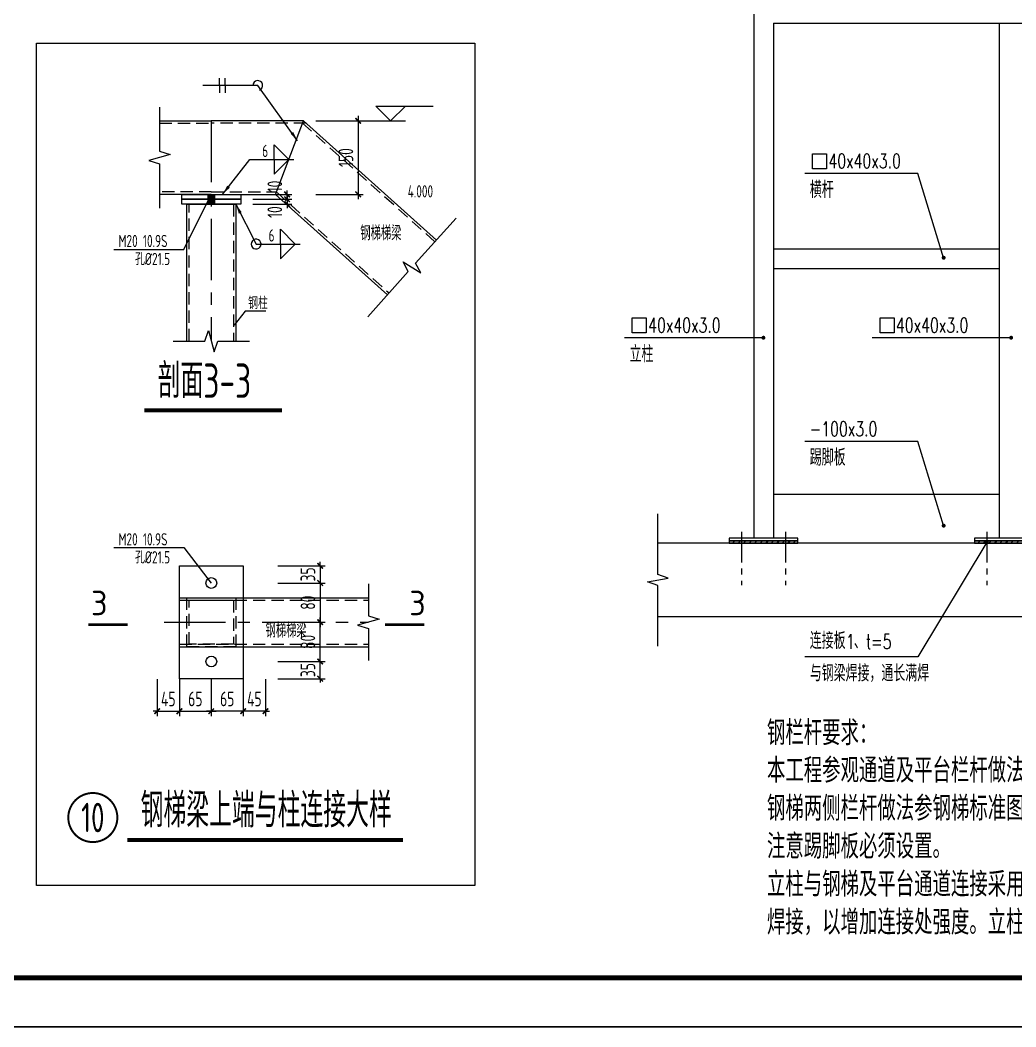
# Model space of a CAD drawing. Extents: x 498328 to 716449, y -893371 to -467753.
# Drawn here: x 562363 to 582661, y -821882 to -801362 of the extents above; entities that cross this region are included whole.
import ezdxf
from ezdxf.enums import TextEntityAlignment as Align

# ---------------------------------------------------------------- set-up
doc = ezdxf.new("R2010")
doc.units = 0
doc.header["$LTSCALE"] = 1000
doc.header["$PDMODE"] = 35
doc.header["$PDSIZE"] = 20
doc.linetypes.add('2', pattern=[0.375, 0.25, -0.125])
doc.linetypes.add('CENTER', pattern=[2, 1.25, -0.25, 0.25, -0.25])
doc.layers.get('0').update_dxf_attribs({"linetype": 'CONTINUOUS'})
doc.layers.get('Defpoints').update_dxf_attribs({"linetype": 'CONTINUOUS'})
for name, color, linetype in [('-L-02', 2, 'CONTINUOUS'), ('1轮廓实线层', 7, 'CONTINUOUS'), ('AXIS', 251, 'CENTER'), ('DIM', 3, 'CONTINUOUS'), ('DIM_LEAD', 3, 'CONTINUOUS'), ('DIM_SYMB', 3, 'CONTINUOUS'), ('PUB_TEXT', 7, 'CONTINUOUS'), ('PUB_TITLE', 4, 'CONTINUOUS'), ('SD_NAME_TOPC', 7, 'CONTINUOUS'), ('STGJ_BOLT_THIN', 9, 'CONTINUOUS'), ('STXT_HF', 7, 'CONTINUOUS'), ('THICK', 6, 'CONTINUOUS'), ('THIN', 7, 'CONTINUOUS'), ('焊缝', 1, 'CONTINUOUS'), ('设备基础', 2, 'CONTINUOUS')]:
    doc.layers.add(name, color=color, linetype=linetype)
doc.layers.add('STXT_HF_TEXT', color=7, linetype='CONTINUOUS', lineweight=0)
doc.layers.add('钢梁', color=141, linetype='CONTINUOUS', lineweight=18)
doc.layers.add('yichutu', color=7, linetype='CONTINUOUS', true_color=0xffffff, plot=False)
doc.styles.add('_TCH_DIM', font='SIMPLEX', dxfattribs={"bigfont": 'GBCBIG'})
doc.styles.add('HZTXT', font='txt.shx', dxfattribs={"bigfont": 'HZTXT'})
doc.styles.get("Standard").update_dxf_attribs({"font": 'txt', "width": 0.75})
doc.styles.add('TSSD-REIN', font='tssdeng.shx', dxfattribs={"width": 0.7, "bigfont": 'tssdchn.shx'})
doc.styles.add('TSSD_DIMENSION', font='Tssdeng.shx', dxfattribs={"width": 0.7, "bigfont": 'hztxt.shx'})
doc.styles.add('TSSD_LABEL', font='Tssdeng.shx', dxfattribs={"width": 0.7, "bigfont": 'hztxt.shx'})
doc.styles.add('TSSD_NUM', font='Tssdeng.shx', dxfattribs={"width": 0.7, "bigfont": 'hztxt.shx'})
doc.styles.add('TSSD_REIN', font='Tssdeng.shx', dxfattribs={"width": 0.7, "bigfont": 'hztxt.shx'})
doc.dimstyles.new('TSSD_10_100', dxfattribs={"dimtxt": 300, "dimasz": 80, "dimexe": 100, "dimexo": 250, "dimgap": 100, "dimtad": 1, "dimdec": 0, "dimlfac": 0.1, "dimzin": 0, "dimdsep": 46, "dimtxsty": 'TSSD_DIMENSION', "dimblk": 'ARCHTICK', "dimcen": 0, "dimdle": 100, "dimclrt": 7, "dimadec": 0, "dimazin": 0, "dimtfac": 1, "dimtdec": 0, "dimtix": 1, "dimtmove": 2, "dimatfit": 3, "dimldrblk": 'ARCHTICK', "dimfxl": 0, "dimtolj": 1, "dimtzin": 0, "dimarcsym": 0})
doc.dimstyles.new('TSSD_LEADER_STYLE_200.0', dxfattribs={"dimtxt": 0.18, "dimasz": 200, "dimexe": 0.18, "dimexo": 0.0625, "dimgap": 0.09, "dimtad": 0, "dimtih": 1, "dimtoh": 1, "dimdec": 4, "dimzin": 0, "dimdsep": 46, "dimtxsty": 'Standard', "dimcen": 0.09, "dimadec": 0, "dimazin": 0, "dimtfac": 1, "dimtdec": 4, "dimtofl": 0, "dimtmove": 0, "dimatfit": 3, "dimfxl": 0, "dimtolj": 1, "dimtzin": 0, "dimarcsym": 0})

# ---------------------------------------------------------------- blocks, each defined once
blk = doc.blocks.new('_ARCHTICK')
at = {"color": 0, "const_width": 0.4}
blk.add_lwpolyline([(-0.71, -0.71), (0.71, 0.71)], dxfattribs=at)
blk = doc.blocks.new('*D392')
at = {"layer": 'Defpoints', "color": 0, "transparency": 16777216}
for p in [(568140, -803413), (568140, -804913), (569254, -804913)]:
    blk.add_point(p, dxfattribs=at)
at = {"layer": 'DIM', "color": 0, "lineweight": -2, "transparency": 16777216}
for p, q in [((569254, -803313), (569254, -805013)), ((568390, -803413), (569354, -803413)), ((568390, -804913), (569354, -804913))]:
    blk.add_line(p, q, dxfattribs=at)
at = {"layer": 'DIM', "color": 0, "lineweight": -2, "transparency": 16777216, "xscale": 80, "yscale": 80, "zscale": 80}
for p, rotation in [((569254, -803413), 90), ((569254, -804913), 270)]:
    blk.add_blockref('_ARCHTICK', p, dxfattribs=dict(at, rotation=rotation))
at = {"layer": 'DIM', "color": 7, "transparency": 16777216, "insert": (569004, -804163), "char_height": 300, "attachment_point": 5, "rotation": 90, "style": 'TSSD_DIMENSION'}
blk.add_mtext('\\A1;150', dxfattribs=at)
blk = doc.blocks.new('*D393')
at = {"layer": 'Defpoints', "color": 0, "transparency": 16777216}
for p in [(566860, -805013), (566860, -805113), (567805, -805113)]:
    blk.add_point(p, dxfattribs=at)
at = {"layer": 'DIM', "color": 0, "lineweight": -2, "transparency": 16777216}
for p, q in [((567110, -805013), (567905, -805013)), ((567805, -805013), (567805, -804933)), ((567805, -805013), (567805, -805113)), ((567110, -805113), (567905, -805113)), ((567805, -805113), (567805, -805193))]:
    blk.add_line(p, q, dxfattribs=at)
at = {"layer": 'DIM', "color": 0, "lineweight": -2, "transparency": 16777216, "xscale": 80, "yscale": 80, "zscale": 80}
for p, rotation in [((567805, -805013), 270), ((567805, -805113), 90)]:
    blk.add_blockref('_ARCHTICK', p, dxfattribs=dict(at, rotation=rotation))
at = {"layer": 'DIM', "color": 7, "transparency": 16777216, "insert": (567555, -805274), "char_height": 300, "attachment_point": 5, "rotation": 90, "style": 'TSSD_DIMENSION'}
blk.add_mtext('\\A1;10', dxfattribs=at)
blk = doc.blocks.new('*D394')
at = {"layer": 'Defpoints', "color": 0, "transparency": 16777216}
for p in [(567365, -812835), (567365, -813635), (568479, -813635)]:
    blk.add_point(p, dxfattribs=at)
at = {"layer": 'DIM', "color": 0, "lineweight": -2, "transparency": 16777216}
for p, q in [((568479, -812735), (568479, -813735)), ((567615, -812835), (568579, -812835)), ((567615, -813635), (568579, -813635))]:
    blk.add_line(p, q, dxfattribs=at)
at = {"layer": 'DIM', "color": 0, "lineweight": -2, "transparency": 16777216, "xscale": 80, "yscale": 80, "zscale": 80}
for p, rotation in [((568479, -812835), 90), ((568479, -813635), 270)]:
    blk.add_blockref('_ARCHTICK', p, dxfattribs=dict(at, rotation=rotation))
at = {"layer": 'DIM', "color": 7, "transparency": 16777216, "insert": (568229, -813235), "char_height": 300, "attachment_point": 5, "rotation": 90, "style": 'TSSD_DIMENSION'}
blk.add_mtext('\\A1;80', dxfattribs=at)
blk = doc.blocks.new('*D395')
at = {"layer": 'Defpoints', "color": 0, "transparency": 16777216}
for p in [(567365, -813635), (568479, -813635), (567365, -814435)]:
    blk.add_point(p, dxfattribs=at)
at = {"layer": 'DIM', "color": 0, "lineweight": -2, "transparency": 16777216}
for p, q in [((567615, -813635), (568579, -813635)), ((568479, -814535), (568479, -813535)), ((567615, -814435), (568579, -814435))]:
    blk.add_line(p, q, dxfattribs=at)
at = {"layer": 'DIM', "color": 0, "lineweight": -2, "transparency": 16777216, "xscale": 80, "yscale": 80, "zscale": 80}
for p, rotation in [((568479, -813635), 90), ((568479, -814435), 270)]:
    blk.add_blockref('_ARCHTICK', p, dxfattribs=dict(at, rotation=rotation))
at = {"layer": 'DIM', "color": 7, "transparency": 16777216, "insert": (568229, -814035), "char_height": 300, "attachment_point": 5, "rotation": 90, "style": 'TSSD_DIMENSION'}
blk.add_mtext('\\A1;80', dxfattribs=at)
blk = doc.blocks.new('*D396')
at = {"layer": 'Defpoints', "color": 0, "transparency": 16777216}
for p in [(565610, -814545), (566260, -814545), (566260, -815448)]:
    blk.add_point(p, dxfattribs=at)
at = {"layer": 'DIM', "color": 0, "lineweight": -2, "transparency": 16777216}
for p, q in [((565610, -814795), (565610, -815548)), ((566260, -814795), (566260, -815548)), ((565510, -815448), (566360, -815448))]:
    blk.add_line(p, q, dxfattribs=at)
at = {"layer": 'DIM', "color": 0, "lineweight": -2, "transparency": 16777216, "xscale": 80, "yscale": 80, "zscale": 80, "rotation": 180}
blk.add_blockref('_ARCHTICK', (565610, -815448), dxfattribs=at)
at = {"layer": 'DIM', "color": 0, "lineweight": -2, "transparency": 16777216, "xscale": 80, "yscale": 80, "zscale": 80}
blk.add_blockref('_ARCHTICK', (566260, -815448), dxfattribs=at)
at = {"layer": 'DIM', "color": 7, "transparency": 16777216, "insert": (565935, -815198), "char_height": 300, "attachment_point": 5, "style": 'TSSD_DIMENSION'}
blk.add_mtext('\\A1;65', dxfattribs=at)
blk = doc.blocks.new('*D397')
at = {"layer": 'Defpoints', "color": 0, "transparency": 16777216}
for p in [(566260, -814545), (566910, -814545), (566260, -815448)]:
    blk.add_point(p, dxfattribs=at)
at = {"layer": 'DIM', "color": 0, "lineweight": -2, "transparency": 16777216}
for p, q in [((566260, -814795), (566260, -815548)), ((566910, -814795), (566910, -815548)), ((567010, -815448), (566160, -815448))]:
    blk.add_line(p, q, dxfattribs=at)
at = {"layer": 'DIM', "color": 0, "lineweight": -2, "transparency": 16777216, "xscale": 80, "yscale": 80, "zscale": 80, "rotation": 180}
blk.add_blockref('_ARCHTICK', (566260, -815448), dxfattribs=at)
at = {"layer": 'DIM', "color": 0, "lineweight": -2, "transparency": 16777216, "xscale": 80, "yscale": 80, "zscale": 80}
blk.add_blockref('_ARCHTICK', (566910, -815448), dxfattribs=at)
at = {"layer": 'DIM', "color": 7, "transparency": 16777216, "insert": (566585, -815198), "char_height": 300, "attachment_point": 5, "style": 'TSSD_DIMENSION'}
blk.add_mtext('\\A1;65', dxfattribs=at)
blk = doc.blocks.new('*D398')
at = {"layer": 'Defpoints', "color": 0, "transparency": 16777216}
for p in [(565156, -814545), (565610, -814545), (565610, -815448)]:
    blk.add_point(p, dxfattribs=at)
at = {"layer": 'DIM', "color": 0, "lineweight": -2, "transparency": 16777216}
for p, q in [((565156, -814795), (565156, -815548)), ((565610, -814795), (565610, -815548)), ((565156, -815448), (565076, -815448)), ((565156, -815448), (565610, -815448)), ((565610, -815448), (565690, -815448))]:
    blk.add_line(p, q, dxfattribs=at)
at = {"layer": 'DIM', "color": 0, "lineweight": -2, "transparency": 16777216, "xscale": 80, "yscale": 80, "zscale": 80}
blk.add_blockref('_ARCHTICK', (565156, -815448), dxfattribs=at)
at = {"layer": 'DIM', "color": 0, "lineweight": -2, "transparency": 16777216, "xscale": 80, "yscale": 80, "zscale": 80, "rotation": 180}
blk.add_blockref('_ARCHTICK', (565610, -815448), dxfattribs=at)
at = {"layer": 'DIM', "color": 7, "transparency": 16777216, "insert": (565383, -815198), "char_height": 300, "attachment_point": 5, "style": 'TSSD_DIMENSION'}
blk.add_mtext('\\A1;45', dxfattribs=at)
blk = doc.blocks.new('*D399')
at = {"layer": 'Defpoints', "color": 0, "transparency": 16777216}
for p in [(566910, -814545), (567365, -814545), (566910, -815448)]:
    blk.add_point(p, dxfattribs=at)
at = {"layer": 'DIM', "color": 0, "lineweight": -2, "transparency": 16777216}
for p, q in [((566910, -814795), (566910, -815548)), ((567365, -814795), (567365, -815548)), ((566910, -815448), (566830, -815448)), ((567365, -815448), (566910, -815448)), ((567365, -815448), (567445, -815448))]:
    blk.add_line(p, q, dxfattribs=at)
at = {"layer": 'DIM', "color": 0, "lineweight": -2, "transparency": 16777216, "xscale": 80, "yscale": 80, "zscale": 80}
blk.add_blockref('_ARCHTICK', (566910, -815448), dxfattribs=at)
at = {"layer": 'DIM', "color": 0, "lineweight": -2, "transparency": 16777216, "xscale": 80, "yscale": 80, "zscale": 80, "rotation": 180}
blk.add_blockref('_ARCHTICK', (567365, -815448), dxfattribs=at)
at = {"layer": 'DIM', "color": 7, "transparency": 16777216, "insert": (567138, -815198), "char_height": 300, "attachment_point": 5, "style": 'TSSD_DIMENSION'}
blk.add_mtext('\\A1;45', dxfattribs=at)
blk = doc.blocks.new('*D400')
at = {"layer": 'Defpoints', "color": 0, "transparency": 16777216}
for p in [(567365, -812485), (567365, -812835), (568479, -812835)]:
    blk.add_point(p, dxfattribs=at)
at = {"layer": 'DIM', "color": 0, "lineweight": -2, "transparency": 16777216}
for p, q in [((568479, -812485), (568479, -812405)), ((567615, -812485), (568579, -812485)), ((568479, -812485), (568479, -812835)), ((567615, -812835), (568579, -812835)), ((568479, -812835), (568479, -812915))]:
    blk.add_line(p, q, dxfattribs=at)
at = {"layer": 'DIM', "color": 0, "lineweight": -2, "transparency": 16777216, "xscale": 80, "yscale": 80, "zscale": 80}
for p, rotation in [((568479, -812485), 270), ((568479, -812835), 90)]:
    blk.add_blockref('_ARCHTICK', p, dxfattribs=dict(at, rotation=rotation))
at = {"layer": 'DIM', "color": 7, "transparency": 16777216, "insert": (568229, -812660), "char_height": 300, "attachment_point": 5, "rotation": 90, "style": 'TSSD_DIMENSION'}
blk.add_mtext('\\A1;35', dxfattribs=at)
blk = doc.blocks.new('*D401')
at = {"layer": 'Defpoints', "color": 0, "transparency": 16777216}
for p in [(567365, -814435), (568479, -814435), (567365, -814785)]:
    blk.add_point(p, dxfattribs=at)
at = {"layer": 'DIM', "color": 0, "lineweight": -2, "transparency": 16777216}
for p, q in [((567615, -814435), (568579, -814435)), ((568479, -814435), (568479, -814355)), ((568479, -814785), (568479, -814435)), ((567615, -814785), (568579, -814785)), ((568479, -814785), (568479, -814865))]:
    blk.add_line(p, q, dxfattribs=at)
at = {"layer": 'DIM', "color": 0, "lineweight": -2, "transparency": 16777216, "xscale": 80, "yscale": 80, "zscale": 80}
for p, rotation in [((568479, -814435), 270), ((568479, -814785), 90)]:
    blk.add_blockref('_ARCHTICK', p, dxfattribs=dict(at, rotation=rotation))
at = {"layer": 'DIM', "color": 7, "transparency": 16777216, "insert": (568229, -814610), "char_height": 300, "attachment_point": 5, "rotation": 90, "style": 'TSSD_DIMENSION'}
blk.add_mtext('\\A1;35', dxfattribs=at)
blk = doc.blocks.new('TS_IDX1')
at = {"color": 0, "linetype": 'ByBlock', "const_width": 0.04}
blk.add_lwpolyline([(-0.5, 0, 1), (0.5, 0, 1)], format="xyb", close=True, dxfattribs=at)
at = {"color": 0, "linetype": 'ByBlock', "style": 'TSSD_NUM', "width": 0.7}
blk.add_attdef('A', text='', height=0.6, dxfattribs=at).set_placement((0, 0), align=Align.MIDDLE_CENTER)
blk = doc.blocks.new('_WELD004')
at = {"color": 0, "linetype": 'ByBlock'}
for p, q in [((0, 1), (1, 0)), ((0, 0), (0, 1))]:
    blk.add_line(p, q, dxfattribs=at)
blk = doc.blocks.new('*D402')
at = {"layer": 'Defpoints', "color": 0, "transparency": 16777216}
for p in [(566860, -804913), (566860, -805013), (567805, -805013)]:
    blk.add_point(p, dxfattribs=at)
at = {"layer": 'DIM', "color": 0, "lineweight": -2, "transparency": 16777216}
for p, q in [((567110, -804913), (567905, -804913)), ((567110, -805013), (567905, -805013)), ((567805, -804913), (567805, -804833)), ((567805, -804913), (567805, -805013)), ((567805, -805013), (567805, -805093))]:
    blk.add_line(p, q, dxfattribs=at)
at = {"layer": 'DIM', "color": 0, "lineweight": -2, "transparency": 16777216, "xscale": 80, "yscale": 80, "zscale": 80}
for p, rotation in [((567805, -804913), 270), ((567805, -805013), 90)]:
    blk.add_blockref('_ARCHTICK', p, dxfattribs=dict(at, rotation=rotation))
at = {"layer": 'DIM', "color": 7, "transparency": 16777216, "insert": (567555, -804752), "char_height": 300, "attachment_point": 5, "rotation": 90, "style": 'TSSD_DIMENSION'}
blk.add_mtext('\\A1;10', dxfattribs=at)
blk = doc.blocks.new('_WELD006')
at = {"color": 0, "linetype": 'ByBlock'}
for p, q in [((0, 0), (0, 0.5)), ((0.4, 0), (0.4, 0.5))]:
    blk.add_line(p, q, dxfattribs=at)
blk = doc.blocks.new('yct-841-594-84100-59400-100-1000.0')
at = {"layer": 'yichutu', "color": 7, "true_color": 0xffffff}
blk.add_lwpolyline([(0, 0), (0, 59400), (84100, 59400), (84100, 0)], close=True, dxfattribs=at)

msp = doc.modelspace()

# ---------------------------------------------------------------- hatches: boundary and pattern name
at = {"layer": '焊缝'}
h = msp.add_hatch(dxfattribs=at)
h.set_pattern_fill('ANSI31', color=256, scale=50, style=0)
h.set_pattern_definition([(45, (0, 0), (-56.126601, 56.126601), [])])
h.paths.add_polyline_path([(578217.3, -811974.1), (577717.3, -811974.1), (576817.3, -811974.1), (576817.3, -812024.1), (577717.3, -812024.1), (578217.3, -812024.1)])
h = msp.add_hatch(dxfattribs=at)
h.set_pattern_fill('ANSI31', color=256, scale=50, style=0)
h.set_pattern_definition([(45, (5000, 0), (-56.126601, 56.126601), [])])
h.paths.add_polyline_path([(583217.3, -811974.1), (582717.3, -811974.1), (581817.3, -811974.1), (581817.3, -812024.1), (582717.3, -812024.1), (583217.3, -812024.1)])

# ---------------------------------------------------------------- linework, layer by layer
at = {"layer": '-L-02', "lineweight": 20}
for points in [[(565660.5, -804913.3), (566860.5, -804913.3), (566860.5, -805013.3), (565660.5, -805013.3)], [(565660.5, -805013.3), (566860.5, -805013.3), (566860.5, -805113.3), (565660.5, -805113.3)], [(565610.5, -812485), (566910.5, -812485), (566910.5, -814785), (565610.5, -814785)]]:
    msp.add_lwpolyline(points, close=True, dxfattribs=at)
at = {"layer": '1轮廓实线层', "color": 4}
for p, q in [((577317.3, -801024.1), (577317.3, -811924.1)), ((577717.3, -801424.1), (594543.7, -801424.1)), ((577717.3, -801424.1), (577717.3, -811924.1)), ((582317.3, -801424.1), (582317.3, -811924.1)), ((565205.1, -803413.3), (566260.5, -803413.3)), ((568140, -803413.3), (566260.5, -803413.3)), ((570851.1, -805843.3), (568140, -803413.3)), ((566260.5, -804913.3), (565205.1, -804913.3)), ((566260.5, -804913.3), (567641, -804913.3)), ((567566.1, -804913.3), (569849.9, -806960.3)), ((577717.3, -806024.1), (582317.3, -806024.1)), ((577717.3, -806424.1), (582317.3, -806424.1))]:
    msp.add_line(p, q, dxfattribs=at)
at = {"layer": '1轮廓实线层', "color": 4, "linetype": '2'}
for p, q in [((565205.1, -803463.3), (566260.5, -803463.3)), ((568195.8, -803463.3), (566260.5, -803463.3)), ((570817.7, -805880.5), (568065.1, -803413.3)), ((566260.5, -804863.3), (565205.1, -804863.3)), ((566260.5, -804863.3), (567585.3, -804863.3)), ((567599.5, -804876.1), (569883.3, -806923)), ((565610.5, -813185), (569462.5, -813185)), ((565610.5, -814085), (569462.5, -814085))]:
    msp.add_line(p, q, dxfattribs=at)
at = {"layer": '1轮廓实线层', "lineweight": 20, "ltscale": 5}
for p, q in [((565610.5, -813135), (569462.5, -813135)), ((565610.5, -814135), (569462.5, -814135)), ((565610.5, -814135), (569462.5, -814135))]:
    msp.add_line(p, q, dxfattribs=at)
at = {"layer": '1轮廓实线层', "color": 4}
msp.add_lwpolyline([(565760.5, -807906.1), (565760.5, -805113.3), (566760.5, -805113.3), (566760.5, -807906.1)], dxfattribs=at)
at = {"layer": '1轮廓实线层', "color": 4, "linetype": '2'}
msp.add_lwpolyline([(565810.5, -807906.1), (565810.5, -805113.3), (566710.5, -805113.3), (566710.5, -807906.1)], dxfattribs=at)
for points in [[(566760.5, -813135), (566760.5, -814135), (565760.5, -814135), (565760.5, -813135)], [(566710.5, -813185), (566710.5, -814085), (565810.5, -814085), (565810.5, -813185)]]:
    msp.add_lwpolyline(points, close=True, dxfattribs=at)
at = {"layer": '1轮廓实线层', "color": 4, "lineweight": 20}
for centre in [(566260.5, -812835), (566260.5, -814435)]:
    msp.add_circle(centre, 110, dxfattribs=at)
at = {"layer": 'AXIS', "lineweight": 20}
for p, q in [((566260.5, -803413.3), (566260.5, -807906.1)), ((565298.1, -813635), (569462.5, -813635))]:
    msp.add_line(p, q, dxfattribs=at)
at = {"layer": 'AXIS', "lineweight": 20, "ltscale": 0.5}
for p, q in [((577067.3, -811789.7), (577067.3, -812877.8)), ((577967.3, -811789.7), (577967.3, -812877.8)), ((582067.3, -811789.7), (582067.3, -812877.8))]:
    msp.add_line(p, q, dxfattribs=at)
at = {"layer": 'DIM_LEAD'}
for p, q in [((580661.3, -804488.5), (578355.8, -804488.5)), ((581189, -806204.7), (580661.3, -804488.5)), ((576986.9, -807835.5), (574681.4, -807835.5)), ((577514.6, -807835.5), (576986.9, -807835.5)), ((582036.6, -807835.5), (579731.2, -807835.5)), ((582564.3, -807835.5), (582036.6, -807835.5)), ((580661.3, -809949), (578355.8, -809949)), ((581189, -811665.2), (580661.3, -809949)), ((582067.3, -812000.6), (580661.3, -814336.7)), ((580661.3, -814336.7), (578355.8, -814336.7))]:
    msp.add_line(p, q, dxfattribs=at)
at = {"layer": 'DIM_LEAD', "const_width": 40}
for points in [[(581194.8, -806223.9, 1), (581183.1, -806185.6, 1)], [(577534.6, -807835.5, 1), (577494.6, -807835.5, 1)], [(582584.3, -807835.5, 1), (582544.3, -807835.5, 1)], [(581194.8, -811684.4, 1), (581183.1, -811646.1, 1)], [(582077.6, -811983.5, 1), (582056.9, -812017.8, 1)]]:
    msp.add_lwpolyline(points, format="xyb", close=True, dxfattribs=at)
at = {"layer": 'DIM_SYMB'}
for points in [[(569449.4, -807407.1), (570275.4, -806485.5), (570170, -806288.5), (570532.2, -806513.6), (570425.6, -806318), (571251.5, -805396.5)], [(575362.3, -814124.1), (575362.3, -812886.6), (575152.3, -812810.1), (575572.3, -812736.1), (575362.3, -812661.6), (575362.3, -811424.1)]]:
    msp.add_lwpolyline(points, dxfattribs=at)
at = {"layer": 'PUB_TEXT', "lineweight": 15}
for points in [[(564270.8, -806033.9), (565703.4, -806033.9), (566260.5, -804913.3)], [(567372.5, -807296.9), (566950, -807296.9), (566728, -807577.5)], [(564270.8, -812114.6), (565703.4, -812114.6), (566260.5, -812835)]]:
    msp.add_lwpolyline(points, dxfattribs=at)
at = {"layer": 'PUB_TITLE'}
msp.add_lwpolyline([(526627.4, -821882.5), (610727.4, -821882.5), (610727.4, -762482.5), (526627.4, -762482.5)], close=True, dxfattribs=at)
at = {"layer": 'PUB_TITLE', "const_width": 100}
msp.add_lwpolyline([(529127.4, -820882.5), (609727.4, -820882.5), (609727.4, -763482.5), (529127.4, -763482.5)], close=True, dxfattribs=at)
at = {"layer": 'SD_NAME_TOPC', "const_width": 80}
for points in [[(564893.5, -809314.9), (567704.5, -809314.9)], [(564546.1, -818071.4), (570168.1, -818071.4)]]:
    msp.add_lwpolyline(points, dxfattribs=at)
at = {"layer": 'STGJ_BOLT_THIN', "const_width": 160}
msp.add_lwpolyline([(566260.5, -805113.3), (566260.5, -804913.3)], dxfattribs=at)
at = {"layer": 'STXT_HF'}
for p, q in [((567207.2, -802692.8), (566085.1, -802692.8)), ((567044.2, -804202.2), (567942, -804202.2)), ((567174.3, -805925.3), (568072.1, -805925.3))]:
    msp.add_line(p, q, dxfattribs=at)
for centre, start, end in [((567207.2, -802692.8), 290.98134, 180), ((567174.3, -805925.3), 304.4394, 180), ((567174.3, -805925.3), 124.4394, 0)]:
    msp.add_arc(centre, 100, start, end, dxfattribs=at)
at = {"layer": 'THICK', "const_width": 50}
for points in [[(564555.1, -813684.3), (563755.1, -813684.3)], [(569800, -813684.3), (570600, -813684.3)]]:
    msp.add_lwpolyline(points, dxfattribs=at)
at = {"layer": 'THIN'}
for p, q in [((569915.9, -803413.3), (569615.9, -803113.3)), ((569615.9, -803113.3), (570215.9, -803113.3)), ((569915.9, -803413.3), (570215.9, -803113.3)), ((570215.9, -803113.3), (570781.3, -803113.3)), ((568969.6, -803413.3), (570215.9, -803413.3)), ((569915.9, -803413.3), (569915.9, -803413.3))]:
    msp.add_line(p, q, dxfattribs=at)
for points in [[(565205.1, -803133.3), (565205.1, -804033.3), (565425.1, -804103.3), (564985.1, -804223.3), (565205.1, -804293.3), (565205.1, -805193.3)], [(565480.5, -807906.1), (566130.5, -807906.1), (566200.5, -807686.1), (566320.5, -808126.1), (566390.5, -807906.1), (567040.5, -807906.1)], [(569462.5, -812855), (569462.5, -813505), (569682.5, -813575), (569242.5, -813695), (569462.5, -813765), (569462.5, -814415)]]:
    msp.add_lwpolyline(points, dxfattribs=at)
at = {"layer": '焊缝'}
for points in [[(578516.7, -804085.1), (578802.3, -804085.1), (578802.3, -804390), (578516.7, -804390)], [(574842.3, -807432.1), (575127.9, -807432.1), (575127.9, -807737), (574842.3, -807737)], [(579892.1, -807432.1), (580177.6, -807432.1), (580177.6, -807737), (579892.1, -807737)]]:
    msp.add_lwpolyline(points, close=True, dxfattribs=at)
for points in [[(577317.3, -811924.1), (576817.3, -811924.1), (576817.3, -811974.1), (577717.3, -811974.1), (578217.3, -811974.1), (578217.3, -811924.1), (577317.3, -811924.1)], [(577317.3, -811974.1), (576817.3, -811974.1), (576817.3, -812024.1), (577717.3, -812024.1), (578217.3, -812024.1), (578217.3, -811974.1), (577317.3, -811974.1)], [(582317.3, -811924.1), (581817.3, -811924.1), (581817.3, -811974.1), (582717.3, -811974.1), (583217.3, -811974.1), (583217.3, -811924.1), (582317.3, -811924.1)], [(582317.3, -811974.1), (581817.3, -811974.1), (581817.3, -812024.1), (582717.3, -812024.1), (583217.3, -812024.1), (583217.3, -811974.1), (582317.3, -811974.1)]]:
    msp.add_lwpolyline(points, dxfattribs=at)
at = {"layer": '设备基础', "color": 0}
for p, q in [((577717.3, -811024.1), (582317.3, -811024.1)), ((594543.7, -812024.1), (575362.3, -812024.1)), ((594543.7, -813524.1), (575362.3, -813524.1))]:
    msp.add_line(p, q, dxfattribs=at)
at = {"layer": '钢梁'}
msp.add_line((567566.1, -804913.3), (568140, -803413.3), dxfattribs=at)
msp.add_lwpolyline([(562699.8, -801830.9), (571629.3, -801830.9), (571629.3, -819002.9), (562699.8, -819002.9)], close=True, dxfattribs=at)

# ---------------------------------------------------------------- block references
at = {"layer": 'STXT_HF', "xscale": 300, "yscale": 300, "zscale": 300}
for name, p in [('_WELD006', (566425.1, -802692.8)), ('_WELD004', (567542, -804202.2)), ('_WELD004', (567672.1, -805925.3))]:
    msp.add_blockref(name, p, dxfattribs=at)
at = {"layer": 'STXT_HF', "rotation": 180}
for name, p, xscale, yscale, zscale in [('_WELD006', (566425.1, -802692.8), -299.9999999999999, 300, 299.9999999999999), ('_WELD004', (567542, -804202.2), -300.0000000000001, 300.0000000000001, 300.0000000000001), ('_WELD004', (567672.1, -805925.3), -300.0000000000001, 300.0000000000001, 300.0000000000001)]:
    msp.add_blockref(name, p, dxfattribs=dict(at, xscale=xscale, yscale=yscale, zscale=zscale))
at = {"layer": 'THIN'}
ref = msp.add_blockref('TS_IDX1', (563845.2, -817615.5), dxfattribs=dict(at, xscale=999.9999800000003, yscale=999.9999800000003, zscale=999.9999800000003))
ref.add_attrib('1', '10', dxfattribs={"height": 600, "style": 'TSSD_NUM', "width": 0.7}).set_placement((563845.2, -817615.5), align=Align.MIDDLE_CENTER)
at = {"layer": 'yichutu'}
msp.add_blockref('yct-841-594-84100-59400-100-1000.0', (526627.4, -821882.5), dxfattribs=at)

# ---------------------------------------------------------------- texts
for s, height, style, width, p in [('钢梯梯梁', 300, 'TSSD_REIN', 0.7, (569297.1, -805853.1)), ('钢梯梯梁', 300, 'TSSD_REIN', 0.7, (567365.1, -813947.9)), ('钢栏杆要求：', 500, 'HZTXT', 0.75, (577587.2, -816140.9)), ('本工程参观通道及平台栏杆做法选取钢梯标准图集15J401中B26页LG12型，', 500, 'HZTXT', 0.75, (577587.2, -816905.2)), ('钢梯两侧栏杆做法参钢梯标准图集15J401中B11页TL21型，材料采用平台栏杆要求，', 500, 'HZTXT', 0.75, (577587.2, -817679.1)), ('注意踢脚板必须设置。', 500, 'HZTXT', 0.75, (577587.2, -818452.9)), ('立柱与钢梯及平台通道连接采用螺栓连接，采用10.9S级M6螺栓，增设一块连接板1与钢梁', 500, 'HZTXT', 0.75, (577587.2, -819226.7)), ('焊接，以增加连接处强度。立柱与连接板2采用焊接，通长满焊，焊缝高度不小于3mm。', 500, 'HZTXT', 0.75, (577587.2, -820000.6))]:
    msp.add_text(s, height=height, dxfattribs=dict(style=style, width=width)).set_placement(p)
at = {"layer": 'PUB_TEXT', "color": 7, "style": '_TCH_DIM', "width": 0.705882}
for s, p in [('40x40x3.0', (578840.8, -804381.8)), ('40x40x3.0', (575166.4, -807728.9)), ('40x40x3.0', (580216.2, -807728.9)), ('-100x3.0', (578460.8, -809842.3)), ('1', (579198, -814178.6)), ('t=5', (579603.8, -814178.6))]:
    msp.add_text(s, height=297.5, dxfattribs=at).set_placement(p)
at = {"layer": 'PUB_TEXT', "color": 7, "style": '_TCH_DIM'}
for s, height, p in [('横杆', 337.59, (578460.8, -804984.2)), ('立柱', 337.59, (574786.4, -808336.9)), ('踢脚板', 337.59, (578460.8, -810442.8)), ('连接板', 337.59, (578460.8, -814178.6)), ('、', 337.6, (579358, -814178.6)), ('与钢梁焊接，通长满焊', 337.59, (578460.8, -814841.8))]:
    msp.add_text(s, height=height, dxfattribs=at).set_placement(p)
at = {"layer": 'PUB_TEXT', "lineweight": 15, "width": 0.7}
for s, height, style, p in [('M20 10.9S', 250, 'TSSD_REIN', (564368.4, -805988.9)), ('孔%%C21.5', 250, 'TSSD_REIN', (564705.3, -806354.9)), ('钢柱', 250, 'TSSD_REIN', (567011.1, -807251.9)), ('剖面3-3', 700, 'TSSD-REIN', (565166.5, -809061.3)), ('M20 10.9S', 250, 'TSSD_REIN', (564368.4, -812069.6)), ('孔%%C21.5', 250, 'TSSD_REIN', (564705.3, -812435.6)), ('钢梯梁上端与柱连接大样', 700, 'TSSD-REIN', (564819.1, -817817.9))]:
    msp.add_text(s, height=height, dxfattribs=dict(at, style=style)).set_placement(p)
at = {"layer": 'STXT_HF_TEXT', "style": 'TSSD_LABEL', "width": 0.7}
for p in [(567297.8, -804152.2), (567427.8, -805875.3)]:
    msp.add_text('6', height=250, dxfattribs=at).set_placement(p)
at = {"layer": 'THICK', "style": 'TSSD_LABEL'}
for p in [(563809, -813492.6), (570296.1, -813492.6)]:
    msp.add_text('3', height=500, dxfattribs=at).set_placement(p)
at = {"layer": 'THIN', "style": 'TSSD_LABEL', "width": 0.7}
msp.add_text('4.000', height=250, dxfattribs=at).set_placement((570781.3, -805051.5), align=Align.BOTTOM_RIGHT)

# ---------------------------------------------------------------- dimensions: what is measured, and where the dimension line sits
at = {"layer": 'DIM'}
for p1, p2, distance, picture, middle in [((568140, -803413.3), (568140, -804913.3), 1113.6, '*D392', (569003.5, -804163.3)), ((567365.4, -812485), (567365.4, -812835), 1113.2, '*D400', (568228.6, -812660)), ((567365.4, -812835), (567365.4, -813635), 1113.2, '*D394', (568228.6, -813235)), ((567365.4, -814435), (567365.4, -813635), -1113.2, '*D395', (568228.6, -814035)), ((567365.4, -814785), (567365.4, -814435), -1113.2, '*D401', (568228.6, -814610)), ((565155.5327, -814545.0076), (565610.4697, -814545.0076), -903.4038, '*D398', (565383.0012, -815198.4114)), ((565610.5, -814545), (566260.5, -814545), -903.4, '*D396', (565935.5, -815198.4)), ((566910.5, -814545), (566260.5, -814545), 903.4, '*D397', (566585.5, -815198.4)), ((567365.4, -814545), (566910.5, -814545), 903.4, '*D399', (567137.9, -815198.4))]:
    dim = msp.add_aligned_dim(p1=p1, p2=p2, distance=distance, dimstyle='TSSD_10_100', dxfattribs=at)
    dim.commit()
    dim.dimension.update_dxf_attribs({"geometry": picture, "text_midpoint": middle})
for base, p1, p2, picture, middle in [((567804.7, -805013.3), (566860.5, -804913.3), (566860.5, -805013.3), '*D402', (567554.7, -804752.1)), ((567804.7, -805113.3), (566860.5, -805013.3), (566860.5, -805113.3), '*D393', (567554.7, -805274.5))]:
    dim = msp.add_linear_dim(base=base, p1=p1, p2=p2, angle=270, dimstyle='TSSD_10_100', dxfattribs=at)
    dim.commit()
    dim.dimension.update_dxf_attribs({"geometry": picture, "text_midpoint": middle, "dimtype": 129})

# ---------------------------------------------------------------- leaders
at = {"layer": 'STXT_HF'}
for points in [[(568019.1, -803822.9), (567207.2, -802692.8)], [(566489.1, -804913.3), (567044.2, -804202.2)], [(566760.5, -805113.3), (567174.3, -805925.3)]]:
    msp.add_leader(points, dimstyle='TSSD_LEADER_STYLE_200.0', dxfattribs=at)

doc.saveas('drawing.dxf')
